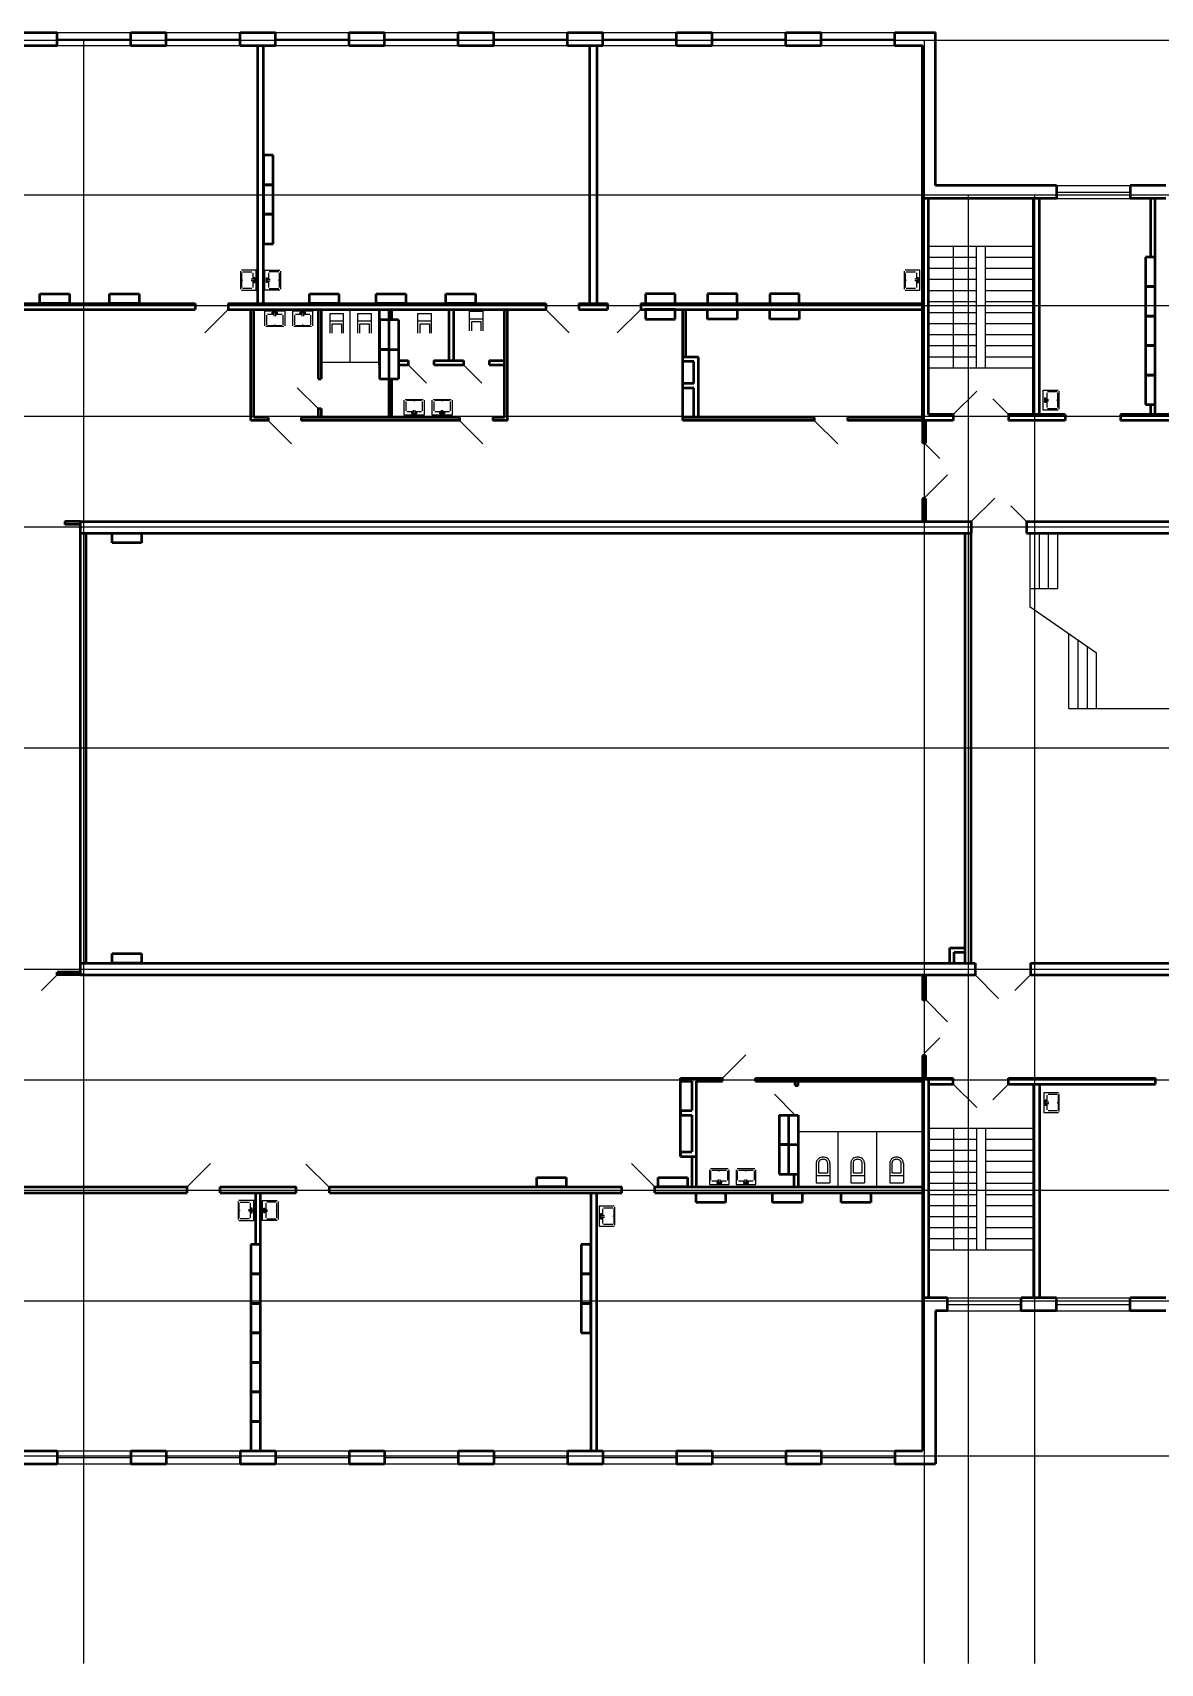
# Model space of a CAD drawing. Header units: metres. Extents: x -34 to 126, y 1 to 56.
# Drawn here: x 21.44 to 52.03, y 9.95 to 54.18 of the extents above; entities that cross this region are included whole.
import ezdxf

# ---------------------------------------------------------------- set-up
doc = ezdxf.new("R2010")
doc.units = ezdxf.units.M
doc.linetypes.add('ACAD_ISO04W100', pattern=[30, 24, -3, 0, -3])
for name, color, linetype in [('SANTEH', 7, 'Continuous'), ('Окна', 127, 'Continuous'), ('Оси', 30, 'Continuous'), ('размеры оси', 163, 'Continuous'), ('Сантехника', 7, 'Continuous')]:
    doc.layers.add(name, color=color, linetype=linetype)
doc.layers.add('Двери', color=250, linetype='Continuous', lineweight=5)
doc.layers.add('Стены', color=7, linetype='Continuous', lineweight=50)

msp = doc.modelspace()

# ---------------------------------------------------------------- linework, layer by layer
for p, q in [((48.588, 48.385), (45.738, 48.385)), ((46.415, 45.085), (46.415, 48.385)), ((47.038, 45.085), (47.038, 48.385)), ((47.288, 45.085), (47.288, 48.385)), ((47.038, 48.085), (45.738, 48.085)), ((47.038, 47.785), (45.738, 47.785)), ((48.588, 48.085), (47.288, 48.085)), ((48.588, 47.785), (47.288, 47.785)), ((47.038, 47.485), (45.738, 47.485)), ((48.588, 47.485), (47.288, 47.485)), ((47.038, 47.185), (45.738, 47.185)), ((48.588, 47.185), (47.288, 47.185)), ((47.038, 46.885), (45.738, 46.885)), ((47.038, 46.585), (45.738, 46.585)), ((48.588, 46.885), (47.288, 46.885)), ((48.588, 46.585), (47.288, 46.585)), ((47.038, 46.285), (45.738, 46.285)), ((48.588, 46.285), (47.288, 46.285)), ((47.038, 45.985), (45.738, 45.985)), ((47.038, 45.685), (45.738, 45.685)), ((48.588, 45.985), (47.288, 45.985)), ((48.588, 45.685), (47.288, 45.685)), ((47.038, 45.385), (45.738, 45.385)), ((48.588, 45.385), (47.288, 45.385)), ((48.588, 45.085), (45.738, 45.085)), ((48.498, 38.605), (48.498, 40.605)), ((48.748, 39.105), (48.748, 40.605)), ((48.998, 39.105), (48.998, 40.605)), ((49.248, 39.105), (49.248, 40.605)), ((48.498, 39.105), (49.248, 39.105)), ((50.298, 37.355), (48.498, 38.605)), ((49.548, 35.855), (49.548, 37.875)), ((49.798, 35.855), (49.798, 37.702)), ((50.048, 35.855), (50.048, 37.528)), ((50.298, 35.855), (50.298, 37.355)), ((49.548, 35.855), (59.628, 35.855)), ((48.588, 24.465), (45.738, 24.465)), ((46.415, 24.465), (46.415, 21.165)), ((47.038, 24.465), (47.038, 21.165)), ((47.288, 24.465), (47.288, 21.165)), ((47.038, 24.165), (45.738, 24.165)), ((48.588, 24.165), (47.288, 24.165)), ((47.038, 23.865), (45.738, 23.865)), ((47.038, 23.565), (45.738, 23.565)), ((48.588, 23.865), (47.288, 23.865)), ((48.588, 23.565), (47.288, 23.565)), ((47.038, 23.265), (45.738, 23.265)), ((48.588, 23.265), (47.288, 23.265)), ((47.038, 22.965), (45.738, 22.965)), ((47.038, 22.665), (45.738, 22.665)), ((48.588, 22.965), (47.288, 22.965)), ((48.588, 22.665), (47.288, 22.665)), ((47.038, 22.365), (45.738, 22.365)), ((48.588, 22.365), (47.288, 22.365)), ((47.038, 22.065), (45.738, 22.065)), ((47.038, 21.765), (45.738, 21.765)), ((48.588, 22.065), (47.288, 22.065)), ((48.588, 21.765), (47.288, 21.765)), ((47.038, 21.465), (45.738, 21.465)), ((48.588, 21.465), (47.288, 21.465)), ((48.588, 21.165), (45.738, 21.165))]:
    msp.add_line(p, q)
at = {"color": 0}
for p, q in [((27.084, 47.714), (27.084, 47.229)), ((27.507, 47.741), (27.105, 47.741)), ((27.113, 47.273), (27.113, 47.67)), ((27.13, 47.461), (27.13, 47.481)), ((27.134, 47.697), (27.39, 47.697)), ((27.461, 47.493), (27.369, 47.493)), ((27.461, 47.45), (27.369, 47.45)), ((27.411, 47.67), (27.411, 47.493)), ((27.411, 47.45), (27.411, 47.273)), ((27.439, 47.537), (27.439, 47.493)), ((27.469, 47.537), (27.439, 47.537)), ((27.439, 47.45), (27.439, 47.405)), ((27.439, 47.405), (27.469, 47.405)), ((27.461, 47.493), (27.461, 47.45)), ((27.469, 47.405), (27.469, 47.537)), ((27.507, 47.202), (27.507, 47.741)), ((27.743, 47.741), (28.146, 47.741)), ((27.743, 47.202), (27.743, 47.741)), ((27.782, 47.537), (27.811, 47.537)), ((27.782, 47.405), (27.782, 47.537)), ((27.811, 47.405), (27.782, 47.405)), ((27.79, 47.493), (27.882, 47.493)), ((27.79, 47.493), (27.79, 47.45)), ((27.79, 47.45), (27.882, 47.45)), ((27.811, 47.537), (27.811, 47.493)), ((27.811, 47.45), (27.811, 47.405)), ((27.839, 47.67), (27.839, 47.493)), ((27.839, 47.45), (27.839, 47.273)), ((28.116, 47.697), (27.861, 47.697)), ((28.121, 47.461), (28.121, 47.481)), ((28.138, 47.273), (28.138, 47.67)), ((28.167, 47.714), (28.167, 47.229)), ((45.084, 47.714), (45.084, 47.229)), ((45.508, 47.741), (45.106, 47.741)), ((45.114, 47.273), (45.114, 47.67)), ((45.131, 47.461), (45.131, 47.481)), ((45.135, 47.697), (45.391, 47.697)), ((45.462, 47.493), (45.37, 47.493)), ((45.462, 47.45), (45.37, 47.45)), ((45.412, 47.67), (45.412, 47.493)), ((45.412, 47.45), (45.412, 47.273)), ((45.44, 47.537), (45.44, 47.493)), ((45.47, 47.537), (45.44, 47.537)), ((45.44, 47.45), (45.44, 47.405)), ((45.44, 47.405), (45.47, 47.405)), ((45.462, 47.493), (45.462, 47.45)), ((45.47, 47.405), (45.47, 47.537)), ((45.508, 47.202), (45.508, 47.741)), ((27.105, 47.202), (27.507, 47.202)), ((27.39, 47.246), (27.134, 47.246)), ((27.134, 47.246), (27.134, 47.246)), ((28.146, 47.202), (27.743, 47.202)), ((27.861, 47.246), (28.116, 47.246)), ((28.116, 47.246), (28.116, 47.246)), ((45.106, 47.202), (45.508, 47.202)), ((45.391, 47.246), (45.135, 47.246)), ((45.135, 47.246), (45.135, 47.246)), ((27.74, 46.234), (27.74, 46.636)), ((27.74, 46.636), (28.279, 46.636)), ((27.784, 46.519), (27.784, 46.263)), ((27.988, 46.54), (27.811, 46.54)), ((27.943, 46.568), (27.943, 46.598)), ((27.943, 46.598), (28.076, 46.598)), ((27.988, 46.568), (27.943, 46.568)), ((27.988, 46.59), (27.988, 46.498)), ((28.031, 46.59), (27.988, 46.59)), ((28.031, 46.59), (28.031, 46.498)), ((28.076, 46.568), (28.031, 46.568)), ((28.208, 46.54), (28.031, 46.54)), ((28.076, 46.598), (28.076, 46.568)), ((28.235, 46.263), (28.235, 46.519)), ((28.279, 46.636), (28.279, 46.234)), ((28.497, 46.234), (28.497, 46.636)), ((28.497, 46.636), (29.037, 46.636)), ((28.541, 46.519), (28.541, 46.263)), ((28.745, 46.54), (28.568, 46.54)), ((28.701, 46.568), (28.701, 46.598)), ((28.701, 46.598), (28.833, 46.598)), ((28.745, 46.568), (28.701, 46.568)), ((28.745, 46.59), (28.745, 46.498)), ((28.788, 46.59), (28.745, 46.59)), ((28.788, 46.59), (28.788, 46.498)), ((28.833, 46.568), (28.788, 46.568)), ((28.965, 46.54), (28.788, 46.54)), ((28.833, 46.598), (28.833, 46.568)), ((28.992, 46.263), (28.992, 46.519)), ((29.037, 46.636), (29.037, 46.234)), ((28.252, 46.213), (27.767, 46.213)), ((27.784, 46.263), (27.784, 46.263)), ((27.811, 46.242), (28.208, 46.242)), ((28, 46.259), (28.019, 46.259)), ((29.01, 46.213), (28.524, 46.213)), ((28.541, 46.263), (28.541, 46.263)), ((28.568, 46.242), (28.965, 46.242)), ((28.757, 46.259), (28.777, 46.259)), ((31.55, 44.232), (32.035, 44.232)), ((32.307, 44.232), (32.792, 44.232)), ((48.854, 44.485), (49.257, 44.485)), ((48.854, 43.946), (48.854, 44.485)), ((48.893, 44.282), (48.922, 44.282)), ((48.893, 44.15), (48.893, 44.282)), ((48.9, 44.237), (48.993, 44.237)), ((48.9, 44.237), (48.9, 44.194)), ((48.922, 44.282), (48.922, 44.237)), ((48.95, 44.414), (48.95, 44.237)), ((49.227, 44.441), (48.971, 44.441)), ((49.248, 44.017), (49.248, 44.414)), ((49.278, 44.458), (49.278, 43.973)), ((31.523, 43.809), (31.523, 44.211)), ((32.062, 43.809), (31.523, 43.809)), ((31.567, 44.182), (31.567, 43.926)), ((31.991, 44.203), (31.594, 44.203)), ((31.594, 43.905), (31.771, 43.905)), ((31.726, 43.877), (31.771, 43.877)), ((31.726, 43.847), (31.726, 43.877)), ((31.858, 43.847), (31.726, 43.847)), ((31.771, 43.855), (31.771, 43.947)), ((31.771, 43.855), (31.814, 43.855)), ((31.802, 44.186), (31.782, 44.186)), ((31.814, 43.855), (31.814, 43.947)), ((31.814, 43.905), (31.991, 43.905)), ((31.814, 43.877), (31.858, 43.877)), ((31.858, 43.877), (31.858, 43.847)), ((32.018, 43.926), (32.018, 44.182)), ((32.018, 44.182), (32.018, 44.182)), ((32.062, 44.211), (32.062, 43.809)), ((32.28, 43.809), (32.28, 44.211)), ((32.819, 43.809), (32.28, 43.809)), ((32.324, 44.182), (32.324, 43.926)), ((32.748, 44.203), (32.351, 44.203)), ((32.351, 43.905), (32.528, 43.905)), ((32.484, 43.877), (32.528, 43.877)), ((32.484, 43.847), (32.484, 43.877)), ((32.616, 43.847), (32.484, 43.847)), ((32.528, 43.855), (32.528, 43.947)), ((32.528, 43.855), (32.571, 43.855)), ((32.559, 44.186), (32.54, 44.186)), ((32.571, 43.855), (32.571, 43.947)), ((32.571, 43.905), (32.748, 43.905)), ((32.571, 43.877), (32.616, 43.877)), ((32.616, 43.877), (32.616, 43.847)), ((32.775, 43.926), (32.775, 44.182)), ((32.775, 44.182), (32.775, 44.182)), ((32.819, 44.211), (32.819, 43.809)), ((49.257, 43.946), (48.854, 43.946)), ((48.922, 44.15), (48.893, 44.15)), ((48.9, 44.194), (48.993, 44.194)), ((48.922, 44.194), (48.922, 44.15)), ((48.95, 44.194), (48.95, 44.017)), ((48.971, 43.99), (49.227, 43.99)), ((49.227, 43.99), (49.227, 43.99)), ((49.231, 44.206), (49.231, 44.226)), ((49.266, 25.432), (48.864, 25.432)), ((48.864, 25.432), (48.864, 24.893)), ((48.932, 25.228), (48.902, 25.228)), ((48.902, 25.228), (48.902, 25.096)), ((48.932, 25.184), (48.932, 25.228)), ((48.96, 25.184), (48.96, 25.361)), ((48.981, 25.388), (49.237, 25.388)), ((49.237, 25.388), (49.237, 25.388)), ((49.258, 25.361), (49.258, 24.964)), ((49.287, 24.92), (49.287, 25.405)), ((48.864, 24.893), (49.266, 24.893)), ((48.902, 25.096), (48.932, 25.096)), ((48.91, 25.184), (49.002, 25.184)), ((48.91, 25.141), (48.91, 25.184)), ((48.91, 25.141), (49.002, 25.141)), ((48.932, 25.096), (48.932, 25.141)), ((48.96, 24.964), (48.96, 25.141)), ((49.237, 24.937), (48.981, 24.937)), ((49.241, 25.172), (49.241, 25.152)), ((39.796, 23.342), (39.796, 22.939)), ((40.308, 23.363), (39.823, 23.363)), ((39.84, 23.056), (39.84, 23.312)), ((39.84, 23.312), (39.84, 23.312)), ((39.867, 23.333), (40.264, 23.333)), ((40.044, 23.035), (39.867, 23.035)), ((39.999, 23.007), (39.999, 22.978)), ((40.044, 23.007), (39.999, 23.007)), ((40.044, 22.985), (40.044, 23.078)), ((40.056, 23.316), (40.075, 23.316)), ((40.087, 22.985), (40.087, 23.078)), ((40.264, 23.035), (40.087, 23.035)), ((40.132, 23.007), (40.087, 23.007)), ((40.132, 22.978), (40.132, 23.007)), ((40.291, 23.312), (40.291, 23.056)), ((40.335, 22.939), (40.335, 23.342)), ((40.52, 23.342), (40.52, 22.939)), ((41.032, 23.363), (40.547, 23.363)), ((40.564, 23.056), (40.564, 23.312)), ((40.564, 23.312), (40.564, 23.312)), ((40.591, 23.333), (40.988, 23.333)), ((40.768, 23.035), (40.591, 23.035)), ((40.723, 23.007), (40.723, 22.978)), ((40.768, 23.007), (40.723, 23.007)), ((40.768, 22.985), (40.768, 23.078)), ((40.779, 23.316), (40.799, 23.316)), ((40.811, 22.985), (40.811, 23.078)), ((40.988, 23.035), (40.811, 23.035)), ((40.855, 23.007), (40.811, 23.007)), ((40.855, 22.978), (40.855, 23.007)), ((41.015, 23.312), (41.015, 23.056)), ((41.059, 22.939), (41.059, 23.342)), ((39.796, 22.939), (40.335, 22.939)), ((39.999, 22.978), (40.132, 22.978)), ((40.087, 22.985), (40.044, 22.985)), ((40.52, 22.939), (41.059, 22.939)), ((40.723, 22.978), (40.855, 22.978)), ((40.811, 22.985), (40.768, 22.985)), ((27.015, 22.48), (27.015, 21.995)), ((27.439, 22.507), (27.036, 22.507)), ((27.045, 22.039), (27.045, 22.436)), ((27.062, 22.228), (27.062, 22.247)), ((27.066, 22.463), (27.322, 22.463)), ((27.393, 22.259), (27.3, 22.259)), ((27.393, 22.216), (27.3, 22.216)), ((27.343, 22.436), (27.343, 22.259)), ((27.343, 22.216), (27.343, 22.039)), ((27.371, 22.304), (27.371, 22.259)), ((27.4, 22.304), (27.371, 22.304)), ((27.371, 22.216), (27.371, 22.171)), ((27.371, 22.171), (27.4, 22.171)), ((27.393, 22.259), (27.393, 22.216)), ((27.4, 22.171), (27.4, 22.304)), ((27.439, 21.968), (27.439, 22.507)), ((27.675, 22.507), (28.077, 22.507)), ((27.675, 21.968), (27.675, 22.507)), ((27.714, 22.304), (27.743, 22.304)), ((27.714, 22.171), (27.714, 22.304)), ((27.743, 22.171), (27.714, 22.171)), ((27.721, 22.259), (27.813, 22.259)), ((27.721, 22.259), (27.721, 22.216)), ((27.721, 22.216), (27.813, 22.216)), ((27.743, 22.304), (27.743, 22.259)), ((27.743, 22.216), (27.743, 22.171)), ((27.771, 22.436), (27.771, 22.259)), ((27.771, 22.216), (27.771, 22.039)), ((28.048, 22.463), (27.792, 22.463)), ((28.052, 22.228), (28.052, 22.247)), ((28.069, 22.039), (28.069, 22.436)), ((28.099, 22.48), (28.099, 21.995)), ((37.212, 22.35), (36.81, 22.35)), ((36.81, 22.35), (36.81, 21.811)), ((36.878, 22.147), (36.848, 22.147)), ((36.848, 22.147), (36.848, 22.015)), ((36.878, 22.102), (36.878, 22.147)), ((36.906, 22.102), (36.906, 22.279)), ((36.927, 22.306), (37.183, 22.306)), ((37.183, 22.306), (37.183, 22.306)), ((37.204, 22.279), (37.204, 21.882)), ((37.234, 21.838), (37.234, 22.323)), ((27.036, 21.968), (27.439, 21.968)), ((27.322, 22.012), (27.066, 22.012)), ((27.066, 22.012), (27.066, 22.012)), ((28.077, 21.968), (27.675, 21.968)), ((27.792, 22.012), (28.048, 22.012)), ((28.048, 22.012), (28.048, 22.012)), ((36.81, 21.811), (37.212, 21.811)), ((36.848, 22.015), (36.878, 22.015)), ((36.856, 22.102), (36.948, 22.102)), ((36.856, 22.059), (36.856, 22.102)), ((36.856, 22.059), (36.948, 22.059)), ((36.878, 22.015), (36.878, 22.059)), ((36.906, 21.882), (36.906, 22.059)), ((37.183, 21.855), (36.927, 21.855)), ((37.187, 22.091), (37.187, 22.071))]:
    msp.add_line(p, q, dxfattribs=at)
at = {"lineweight": 50}
for p, q in [((46.898, 40.925), (46.898, 40.605)), ((48.398, 40.925), (48.398, 40.605)), ((47.003, 28.945), (47.003, 28.625)), ((48.503, 28.945), (48.503, 28.625))]:
    msp.add_line(p, q, dxfattribs=at)
at = {"layer": 'SANTEH', "linetype": 'Continuous'}
for p, q in [((29.508, 46.033), (29.508, 46.563)), ((29.508, 46.563), (29.878, 46.563)), ((29.878, 46.033), (29.878, 46.563)), ((30.259, 46.033), (30.259, 46.563)), ((30.259, 46.563), (30.629, 46.563)), ((30.629, 46.033), (30.629, 46.563)), ((31.892, 46.033), (31.892, 46.563)), ((31.892, 46.563), (32.262, 46.563)), ((32.262, 46.033), (32.262, 46.563)), ((33.291, 46.095), (33.291, 46.625)), ((33.291, 46.625), (33.661, 46.625)), ((33.661, 46.095), (33.661, 46.625)), ((29.508, 46.363), (29.878, 46.363)), ((29.568, 46.033), (29.568, 46.288)), ((29.568, 46.288), (29.818, 46.288)), ((29.818, 46.288), (29.818, 46.033)), ((30.259, 46.363), (30.629, 46.363)), ((30.319, 46.033), (30.319, 46.288)), ((30.319, 46.288), (30.569, 46.288)), ((30.569, 46.288), (30.569, 46.033)), ((31.892, 46.363), (32.262, 46.363)), ((31.952, 46.033), (31.952, 46.288)), ((31.952, 46.288), (32.202, 46.288)), ((32.202, 46.288), (32.202, 46.033)), ((33.291, 46.425), (33.661, 46.425)), ((33.351, 46.095), (33.351, 46.35)), ((33.351, 46.35), (33.601, 46.35)), ((33.601, 46.35), (33.601, 46.095)), ((42.696, 23.516), (42.696, 22.986)), ((42.756, 23.516), (42.756, 23.261)), ((43.006, 23.261), (43.006, 23.516)), ((43.066, 23.516), (43.066, 22.986)), ((43.633, 23.516), (43.633, 22.986)), ((43.693, 23.516), (43.693, 23.261)), ((43.943, 23.261), (43.943, 23.516)), ((44.003, 23.516), (44.003, 22.986)), ((44.688, 23.516), (44.688, 22.986)), ((44.748, 23.516), (44.748, 23.261)), ((44.998, 23.261), (44.998, 23.516)), ((45.058, 23.516), (45.058, 22.986)), ((42.696, 23.186), (43.066, 23.186)), ((42.756, 23.261), (43.006, 23.261)), ((43.633, 23.186), (44.003, 23.186)), ((43.693, 23.261), (43.943, 23.261)), ((44.688, 23.186), (45.058, 23.186)), ((44.748, 23.261), (44.998, 23.261)), ((42.696, 22.986), (43.066, 22.986)), ((43.633, 22.986), (44.003, 22.986)), ((44.688, 22.986), (45.058, 22.986))]:
    msp.add_line(p, q, dxfattribs=at)
at = {"layer": 'SANTEH'}
for p, q in [((30.058, 45.239), (30.058, 46.675)), ((30.848, 45.239), (29.268, 45.239)), ((42.208, 24.375), (45.578, 24.375)), ((43.283, 24.375), (43.283, 22.875)), ((44.33, 24.375), (44.33, 22.875))]:
    msp.add_line(p, q, dxfattribs=at)
at = {"layer": 'Двери'}
for p, q in [((26.748, 46.675), (26.112, 46.038)), ((35.36, 46.675), (35.996, 46.038)), ((37.934, 46.675), (37.297, 46.038)), ((31.628, 45.175), (32.123, 44.68)), ((33.128, 45.175), (33.623, 44.68)), ((29.188, 43.992), (28.614, 44.549)), ((46.413, 43.825), (47.05, 44.461)), ((47.913, 43.825), (47.489, 44.249)), ((27.828, 43.665), (28.464, 43.028)), ((33.02, 43.665), (33.656, 43.028)), ((42.64, 43.665), (43.277, 43.028)), ((45.618, 43.665), (45.618, 43.055)), ((45.618, 43.055), (46.043, 42.63)), ((45.618, 41.555), (46.255, 42.191)), ((45.618, 41.555), (45.618, 40.925)), ((46.898, 40.925), (47.535, 41.561)), ((48.398, 40.925), (47.974, 41.349)), ((22.108, 28.625), (21.684, 28.2)), ((45.618, 27.995), (45.618, 28.625)), ((47.003, 28.625), (47.639, 27.988)), ((48.503, 28.625), (48.079, 28.2)), ((45.618, 27.995), (46.255, 27.358)), ((45.618, 26.495), (46.043, 26.919)), ((40.15, 25.825), (40.786, 26.461)), ((45.618, 25.825), (45.618, 26.495)), ((46.413, 25.665), (47.05, 25.028)), ((47.913, 25.665), (47.489, 25.24)), ((42.128, 24.825), (41.563, 25.39)), ((25.632, 22.875), (26.268, 23.511)), ((29.491, 22.857), (28.855, 23.493)), ((38.32, 22.875), (37.684, 23.511))]:
    msp.add_line(p, q, dxfattribs=at)
at = {"layer": 'Окна'}
for p, q in [((22.108, 54.185), (24.108, 54.185)), ((22.108, 54.01), (24.108, 54.01)), ((25.068, 54.185), (27.068, 54.185)), ((25.068, 54.01), (27.068, 54.01)), ((28.028, 54.185), (30.028, 54.185)), ((28.028, 54.01), (30.028, 54.01)), ((30.988, 54.185), (32.988, 54.185)), ((30.988, 54.01), (32.988, 54.01)), ((33.948, 54.185), (35.948, 54.185)), ((33.948, 54.01), (35.948, 54.01)), ((36.908, 54.185), (38.908, 54.185)), ((36.908, 54.01), (38.908, 54.01)), ((39.868, 54.185), (41.868, 54.185)), ((39.868, 54.01), (41.868, 54.01)), ((42.828, 54.185), (44.828, 54.185)), ((42.828, 54.01), (44.828, 54.01)), ((22.108, 53.835), (24.108, 53.835)), ((25.068, 53.835), (27.068, 53.835)), ((28.028, 53.835), (30.028, 53.835)), ((30.988, 53.835), (32.988, 53.835)), ((33.948, 53.835), (35.948, 53.835)), ((36.908, 53.835), (38.908, 53.835)), ((39.868, 53.835), (41.868, 53.835)), ((42.828, 53.835), (44.828, 53.835)), ((49.213, 50.035), (51.213, 50.035)), ((49.213, 49.86), (51.213, 49.86)), ((49.213, 49.685), (51.213, 49.685)), ((46.253, 19.865), (48.253, 19.865)), ((46.253, 19.69), (48.253, 19.69)), ((46.253, 19.515), (48.253, 19.515)), ((49.213, 19.865), (51.213, 19.865)), ((49.213, 19.69), (51.213, 19.69)), ((49.213, 19.515), (51.213, 19.515)), ((22.108, 15.715), (24.108, 15.715)), ((22.108, 15.54), (24.108, 15.54)), ((25.068, 15.715), (27.068, 15.715)), ((25.068, 15.54), (27.068, 15.54)), ((28.028, 15.715), (30.028, 15.715)), ((28.028, 15.54), (30.028, 15.54)), ((30.988, 15.715), (32.988, 15.715)), ((30.988, 15.54), (32.988, 15.54)), ((33.948, 15.715), (35.948, 15.715)), ((33.948, 15.54), (35.948, 15.54)), ((36.908, 15.715), (38.908, 15.715)), ((36.908, 15.54), (38.908, 15.54)), ((39.868, 15.715), (41.868, 15.715)), ((39.868, 15.54), (41.868, 15.54)), ((42.828, 15.715), (44.828, 15.715)), ((42.828, 15.54), (44.828, 15.54)), ((22.108, 15.365), (24.108, 15.365)), ((25.068, 15.365), (27.068, 15.365)), ((28.028, 15.365), (30.028, 15.365)), ((30.988, 15.365), (32.988, 15.365)), ((33.948, 15.365), (35.948, 15.365)), ((36.908, 15.365), (38.908, 15.365)), ((39.868, 15.365), (41.868, 15.365)), ((42.828, 15.365), (44.828, 15.365))]:
    msp.add_line(p, q, dxfattribs=at)
at = {"layer": 'Оси', "linetype": 'ACAD_ISO04W100', "ltscale": 40}
for p, q in [((91.249, 53.975), (6.269, 53.975)), ((22.818, 53.975), (22.818, 9.953)), ((45.618, 53.975), (45.618, 9.953)), ((91.004, 49.775), (6.269, 49.775)), ((46.818, 49.775), (46.818, 9.953)), ((48.618, 49.775), (48.618, 9.953)), ((91.004, 46.775), (6.269, 46.775)), ((91.004, 43.775), (6.269, 43.775)), ((96.818, 40.775), (6.269, 40.775)), ((96.818, 34.775), (6.269, 34.775)), ((96.818, 28.775), (6.269, 28.775)), ((91.004, 25.775), (6.269, 25.775)), ((91.004, 22.775), (6.269, 22.775)), ((91.004, 19.775), (6.269, 19.775)), ((91.004, 15.575), (6.269, 15.575))]:
    msp.add_line(p, q, dxfattribs=at)
at = {"layer": 'размеры оси'}
msp.add_line((32.328, 45.175), (33.128, 45.175), dxfattribs=at)
at = {"layer": 'Сантехника', "color": 0, "lineweight": -2}
for p, q in [((42.697, 23.535), (42.696, 23.516)), ((42.7, 23.553), (42.697, 23.535)), ((42.706, 23.571), (42.7, 23.553)), ((42.713, 23.589), (42.706, 23.571)), ((42.723, 23.605), (42.713, 23.589)), ((42.734, 23.62), (42.723, 23.605)), ((42.747, 23.634), (42.734, 23.62)), ((42.761, 23.646), (42.747, 23.634)), ((42.757, 23.528), (42.756, 23.516)), ((42.759, 23.54), (42.757, 23.528)), ((42.762, 23.551), (42.759, 23.54)), ((42.788, 23.663), (42.761, 23.646)), ((42.767, 23.562), (42.762, 23.551)), ((42.773, 23.572), (42.767, 23.562)), ((42.78, 23.582), (42.773, 23.572)), ((42.788, 23.59), (42.78, 23.582)), ((42.818, 23.676), (42.788, 23.663)), ((42.797, 23.598), (42.788, 23.59)), ((42.816, 23.61), (42.797, 23.598)), ((42.837, 23.619), (42.816, 23.61)), ((42.849, 23.683), (42.818, 23.676)), ((42.859, 23.624), (42.837, 23.619)), ((42.881, 23.686), (42.849, 23.683)), ((42.881, 23.626), (42.859, 23.624)), ((42.913, 23.683), (42.881, 23.686)), ((42.903, 23.624), (42.881, 23.626)), ((42.925, 23.619), (42.903, 23.624)), ((42.944, 23.676), (42.913, 23.683)), ((42.946, 23.61), (42.925, 23.619)), ((42.974, 23.663), (42.944, 23.676)), ((42.965, 23.598), (42.946, 23.61)), ((42.974, 23.59), (42.965, 23.598)), ((43.001, 23.646), (42.974, 23.663)), ((42.982, 23.582), (42.974, 23.59)), ((42.989, 23.572), (42.982, 23.582)), ((42.995, 23.562), (42.989, 23.572)), ((43, 23.551), (42.995, 23.562)), ((43.003, 23.54), (43, 23.551)), ((43.015, 23.634), (43.001, 23.646)), ((43.005, 23.528), (43.003, 23.54)), ((43.006, 23.516), (43.005, 23.528)), ((43.028, 23.62), (43.015, 23.634)), ((43.039, 23.605), (43.028, 23.62)), ((43.049, 23.589), (43.039, 23.605)), ((43.056, 23.571), (43.049, 23.589)), ((43.062, 23.553), (43.056, 23.571)), ((43.065, 23.535), (43.062, 23.553)), ((43.066, 23.516), (43.065, 23.535)), ((43.634, 23.535), (43.633, 23.516)), ((43.637, 23.553), (43.634, 23.535)), ((43.643, 23.571), (43.637, 23.553)), ((43.65, 23.589), (43.643, 23.571)), ((43.66, 23.605), (43.65, 23.589)), ((43.671, 23.62), (43.66, 23.605)), ((43.684, 23.634), (43.671, 23.62)), ((43.698, 23.646), (43.684, 23.634)), ((43.694, 23.528), (43.693, 23.516)), ((43.696, 23.54), (43.694, 23.528)), ((43.699, 23.551), (43.696, 23.54)), ((43.725, 23.663), (43.698, 23.646)), ((43.704, 23.562), (43.699, 23.551)), ((43.71, 23.572), (43.704, 23.562)), ((43.717, 23.582), (43.71, 23.572)), ((43.725, 23.59), (43.717, 23.582)), ((43.755, 23.676), (43.725, 23.663)), ((43.734, 23.598), (43.725, 23.59)), ((43.753, 23.61), (43.734, 23.598)), ((43.774, 23.619), (43.753, 23.61)), ((43.786, 23.683), (43.755, 23.676)), ((43.796, 23.624), (43.774, 23.619)), ((43.818, 23.686), (43.786, 23.683)), ((43.818, 23.626), (43.796, 23.624)), ((43.85, 23.683), (43.818, 23.686)), ((43.841, 23.624), (43.818, 23.626)), ((43.862, 23.619), (43.841, 23.624)), ((43.881, 23.676), (43.85, 23.683)), ((43.883, 23.61), (43.862, 23.619)), ((43.911, 23.663), (43.881, 23.676)), ((43.902, 23.598), (43.883, 23.61)), ((43.911, 23.59), (43.902, 23.598)), ((43.938, 23.646), (43.911, 23.663)), ((43.919, 23.582), (43.911, 23.59)), ((43.926, 23.572), (43.919, 23.582)), ((43.932, 23.562), (43.926, 23.572)), ((43.937, 23.551), (43.932, 23.562)), ((43.94, 23.54), (43.937, 23.551)), ((43.953, 23.634), (43.938, 23.646)), ((43.942, 23.528), (43.94, 23.54)), ((43.943, 23.516), (43.942, 23.528)), ((43.965, 23.62), (43.953, 23.634)), ((43.977, 23.605), (43.965, 23.62)), ((43.986, 23.589), (43.977, 23.605)), ((43.993, 23.571), (43.986, 23.589)), ((43.999, 23.553), (43.993, 23.571)), ((44.002, 23.535), (43.999, 23.553)), ((44.003, 23.516), (44.002, 23.535)), ((44.689, 23.535), (44.688, 23.516)), ((44.692, 23.553), (44.689, 23.535)), ((44.697, 23.571), (44.692, 23.553)), ((44.705, 23.589), (44.697, 23.571)), ((44.714, 23.605), (44.705, 23.589)), ((44.725, 23.62), (44.714, 23.605)), ((44.738, 23.634), (44.725, 23.62)), ((44.753, 23.646), (44.738, 23.634)), ((44.75, 23.54), (44.748, 23.528)), ((44.748, 23.528), (44.748, 23.516)), ((44.754, 23.551), (44.75, 23.54)), ((44.78, 23.663), (44.753, 23.646)), ((44.758, 23.562), (44.754, 23.551)), ((44.764, 23.572), (44.758, 23.562)), ((44.771, 23.582), (44.764, 23.572)), ((44.78, 23.59), (44.771, 23.582)), ((44.809, 23.676), (44.78, 23.663)), ((44.789, 23.598), (44.78, 23.59)), ((44.808, 23.61), (44.789, 23.598)), ((44.828, 23.619), (44.808, 23.61)), ((44.841, 23.683), (44.809, 23.676)), ((44.85, 23.624), (44.828, 23.619)), ((44.873, 23.686), (44.841, 23.683)), ((44.873, 23.626), (44.85, 23.624)), ((44.905, 23.683), (44.873, 23.686)), ((44.895, 23.624), (44.873, 23.626)), ((44.917, 23.619), (44.895, 23.624)), ((44.936, 23.676), (44.905, 23.683)), ((44.938, 23.61), (44.917, 23.619)), ((44.965, 23.663), (44.936, 23.676)), ((44.957, 23.598), (44.938, 23.61)), ((44.966, 23.59), (44.957, 23.598)), ((44.993, 23.646), (44.965, 23.663)), ((44.974, 23.582), (44.966, 23.59)), ((44.981, 23.572), (44.974, 23.582)), ((44.987, 23.562), (44.981, 23.572)), ((44.992, 23.551), (44.987, 23.562)), ((44.995, 23.54), (44.992, 23.551)), ((45.007, 23.634), (44.993, 23.646)), ((44.997, 23.528), (44.995, 23.54)), ((44.998, 23.516), (44.997, 23.528)), ((45.02, 23.62), (45.007, 23.634)), ((45.031, 23.605), (45.02, 23.62)), ((45.041, 23.589), (45.031, 23.605)), ((45.048, 23.571), (45.041, 23.589)), ((45.053, 23.553), (45.048, 23.571)), ((45.057, 23.535), (45.053, 23.553)), ((45.058, 23.516), (45.057, 23.535))]:
    msp.add_line(p, q, dxfattribs=at)
at = {"layer": 'Стены'}
for p, q in [((21.148, 54.185), (22.108, 54.185)), ((22.108, 53.835), (22.108, 54.185)), ((24.108, 54.185), (25.068, 54.185)), ((24.108, 53.835), (24.108, 54.185)), ((25.068, 53.835), (25.068, 54.185)), ((27.068, 54.185), (28.028, 54.185)), ((27.068, 53.835), (27.068, 54.185)), ((28.028, 53.835), (28.028, 54.185)), ((30.028, 54.185), (30.988, 54.185)), ((30.028, 53.835), (30.028, 54.185)), ((30.988, 53.835), (30.988, 54.185)), ((32.988, 54.185), (33.948, 54.185)), ((32.988, 53.835), (32.988, 54.185)), ((33.948, 53.835), (33.948, 54.185)), ((35.948, 54.185), (36.908, 54.185)), ((35.948, 53.835), (35.948, 54.185)), ((36.908, 53.835), (36.908, 54.185)), ((38.908, 54.185), (39.868, 54.185)), ((38.908, 53.835), (38.908, 54.185)), ((39.868, 53.835), (39.868, 54.185)), ((41.868, 54.185), (42.828, 54.185)), ((41.868, 53.835), (41.868, 54.185)), ((42.828, 53.835), (42.828, 54.185)), ((44.828, 54.185), (45.928, 54.185)), ((44.828, 53.835), (44.828, 54.185)), ((45.928, 50.035), (45.928, 54.185)), ((21.148, 53.835), (22.108, 53.835)), ((24.108, 53.835), (25.068, 53.835)), ((27.068, 53.835), (28.028, 53.835)), ((27.548, 46.835), (27.548, 53.835)), ((27.708, 46.835), (27.708, 53.835)), ((30.028, 53.835), (30.988, 53.835)), ((32.988, 53.835), (33.948, 53.835)), ((35.948, 53.835), (36.908, 53.835)), ((36.558, 46.835), (36.558, 53.835)), ((36.758, 46.835), (36.758, 53.835)), ((38.908, 53.835), (39.868, 53.835)), ((41.868, 53.835), (42.828, 53.835)), ((44.828, 53.835), (45.578, 53.835)), ((45.578, 43.665), (45.578, 53.835)), ((27.968, 50.857), (27.708, 50.857)), ((27.708, 50.857), (27.708, 50.057)), ((27.968, 50.057), (27.968, 50.857)), ((27.968, 50.057), (27.708, 50.057)), ((27.708, 50.057), (27.708, 49.257)), ((27.708, 50.057), (27.968, 50.057)), ((27.968, 49.257), (27.968, 50.057)), ((49.213, 50.035), (45.928, 50.035)), ((49.213, 50.035), (49.213, 49.685)), ((52.173, 50.035), (51.213, 50.035)), ((51.213, 50.035), (51.213, 49.685)), ((49.213, 49.685), (45.578, 49.685)), ((45.738, 43.825), (45.738, 49.685)), ((48.588, 43.825), (48.588, 49.685)), ((48.748, 43.825), (48.748, 49.685)), ((52.173, 49.685), (51.213, 49.685)), ((51.768, 48.095), (51.768, 49.685)), ((51.888, 43.825), (51.888, 49.685)), ((27.968, 49.257), (27.708, 49.257)), ((27.708, 49.257), (27.708, 48.457)), ((27.708, 49.257), (27.968, 49.257)), ((27.968, 48.457), (27.968, 49.257)), ((27.708, 48.457), (27.968, 48.457)), ((51.888, 48.095), (51.628, 48.095)), ((51.628, 48.095), (51.628, 47.295)), ((51.888, 47.295), (51.888, 48.095)), ((21.639, 46.835), (21.639, 47.095)), ((21.639, 47.095), (22.439, 47.095)), ((22.439, 47.095), (22.439, 46.835)), ((23.529, 46.835), (23.529, 47.095)), ((23.529, 47.095), (24.329, 47.095)), ((24.329, 47.095), (24.329, 46.835)), ((28.951, 46.835), (28.951, 47.095)), ((28.951, 47.095), (29.751, 47.095)), ((29.751, 47.095), (29.751, 46.835)), ((30.761, 46.835), (30.761, 47.095)), ((30.761, 47.095), (31.561, 47.095)), ((31.561, 47.095), (31.561, 46.835)), ((32.651, 46.835), (32.651, 47.095)), ((32.651, 47.095), (33.451, 47.095)), ((33.451, 47.095), (33.451, 46.835)), ((38.067, 47.095), (38.067, 46.835)), ((38.867, 47.095), (38.067, 47.095)), ((38.867, 46.835), (38.867, 47.095)), ((39.75, 47.095), (39.75, 46.835)), ((40.55, 47.095), (39.75, 47.095)), ((40.55, 46.835), (40.55, 47.095)), ((41.434, 47.095), (41.434, 46.835)), ((42.234, 47.095), (41.434, 47.095)), ((42.234, 46.835), (42.234, 47.095)), ((51.888, 47.295), (51.628, 47.295)), ((51.628, 47.295), (51.628, 46.495)), ((51.628, 47.295), (51.888, 47.295)), ((51.888, 46.495), (51.888, 47.295)), ((18.698, 46.835), (25.848, 46.835)), ((19.898, 46.675), (25.848, 46.675)), ((22.439, 46.835), (21.639, 46.835)), ((24.329, 46.835), (23.529, 46.835)), ((25.848, 46.835), (25.848, 46.675)), ((26.748, 46.835), (26.748, 46.675)), ((26.748, 46.835), (35.36, 46.835)), ((26.748, 46.675), (35.36, 46.675)), ((27.358, 43.665), (27.358, 46.675)), ((27.438, 43.745), (27.438, 46.675)), ((29.751, 46.835), (28.951, 46.835)), ((29.188, 46.675), (29.188, 44.792)), ((29.268, 46.675), (29.268, 44.792)), ((31.561, 46.835), (30.761, 46.835)), ((30.848, 46.675), (31.368, 46.675)), ((30.848, 45.175), (30.848, 46.675)), ((31.108, 43.745), (31.108, 46.675)), ((31.188, 46.392), (31.188, 46.675)), ((33.451, 46.835), (32.651, 46.835)), ((32.743, 45.295), (32.743, 46.675)), ((32.863, 45.295), (32.863, 46.675)), ((34.238, 43.745), (34.238, 46.675)), ((34.318, 43.665), (34.318, 46.675)), ((35.36, 46.835), (35.36, 46.675)), ((36.26, 46.835), (37.034, 46.835)), ((36.26, 46.835), (36.26, 46.675)), ((36.26, 46.675), (37.034, 46.675)), ((37.034, 46.835), (37.034, 46.675)), ((37.934, 46.835), (45.578, 46.835)), ((37.934, 46.835), (37.934, 46.675)), ((37.934, 46.675), (45.578, 46.675)), ((38.067, 46.835), (38.867, 46.835)), ((38.067, 46.675), (38.067, 46.415)), ((38.867, 46.675), (38.067, 46.675)), ((38.867, 46.415), (38.867, 46.675)), ((39.078, 45.385), (39.078, 46.675)), ((39.158, 45.385), (39.158, 46.675)), ((39.75, 46.835), (40.55, 46.835)), ((39.75, 46.415), (39.75, 46.675)), ((39.75, 46.675), (40.55, 46.675)), ((40.55, 46.675), (40.55, 46.415)), ((41.434, 46.835), (42.234, 46.835)), ((41.434, 46.415), (41.434, 46.675)), ((41.434, 46.675), (42.234, 46.675)), ((42.234, 46.675), (42.234, 46.415)), ((51.888, 46.495), (51.628, 46.495)), ((51.628, 46.495), (51.628, 45.695)), ((51.628, 46.495), (51.888, 46.495)), ((51.888, 45.695), (51.888, 46.495)), ((31.368, 46.392), (30.848, 46.392)), ((30.848, 46.392), (30.848, 44.792)), ((31.108, 44.792), (31.108, 46.392)), ((31.368, 46.392), (31.368, 44.792)), ((38.067, 46.415), (38.867, 46.415)), ((40.55, 46.415), (39.75, 46.415)), ((42.234, 46.415), (41.434, 46.415)), ((30.848, 45.592), (31.368, 45.592)), ((31.108, 45.592), (30.848, 45.592)), ((30.848, 45.592), (30.848, 44.792)), ((31.108, 44.792), (31.108, 45.592)), ((51.888, 45.695), (51.628, 45.695)), ((51.628, 45.695), (51.628, 44.895)), ((51.628, 45.695), (51.888, 45.695)), ((51.888, 44.895), (51.888, 45.695)), ((31.368, 45.295), (31.628, 45.295)), ((31.368, 45.175), (31.628, 45.175)), ((31.628, 45.295), (31.628, 45.175)), ((32.328, 45.295), (33.128, 45.295)), ((32.328, 45.295), (32.328, 45.175)), ((32.328, 45.175), (33.128, 45.175)), ((33.128, 45.295), (33.128, 45.175)), ((33.828, 45.295), (34.238, 45.295)), ((33.828, 45.295), (33.828, 45.175)), ((33.828, 45.175), (34.238, 45.175)), ((39.498, 45.385), (39.078, 45.385)), ((39.078, 43.665), (39.078, 45.385)), ((39.378, 45.265), (39.078, 45.265)), ((39.378, 44.665), (39.378, 45.265)), ((39.498, 43.745), (39.498, 45.385)), ((29.188, 44.792), (29.268, 44.792)), ((30.848, 44.792), (31.368, 44.792)), ((30.848, 44.792), (31.108, 44.792)), ((31.188, 43.745), (31.188, 44.792)), ((51.888, 44.895), (51.628, 44.895)), ((51.628, 44.895), (51.628, 44.095)), ((51.628, 44.895), (51.888, 44.895)), ((51.888, 44.095), (51.888, 44.895)), ((39.378, 44.665), (39.078, 44.665)), ((39.378, 44.545), (39.078, 44.545)), ((39.378, 43.745), (39.378, 44.545)), ((29.188, 43.992), (29.188, 43.745)), ((29.188, 43.992), (29.268, 43.992)), ((29.268, 43.992), (29.268, 43.745)), ((46.413, 43.825), (45.738, 43.825)), ((46.413, 43.825), (46.413, 43.665)), ((49.448, 43.825), (47.913, 43.825)), ((47.913, 43.825), (47.913, 43.665)), ((49.448, 43.825), (49.448, 43.665)), ((53.014, 43.825), (50.948, 43.825)), ((50.948, 43.825), (50.948, 43.665)), ((51.628, 44.095), (51.888, 44.095)), ((51.768, 43.825), (51.768, 44.095)), ((27.828, 43.665), (27.358, 43.665)), ((27.828, 43.745), (27.438, 43.745)), ((27.828, 43.745), (27.828, 43.665)), ((33.02, 43.745), (28.728, 43.745)), ((28.728, 43.745), (28.728, 43.665)), ((33.02, 43.665), (28.728, 43.665)), ((33.02, 43.745), (33.02, 43.665)), ((34.238, 43.745), (33.92, 43.745)), ((33.92, 43.745), (33.92, 43.665)), ((34.318, 43.665), (33.92, 43.665)), ((42.64, 43.745), (39.078, 43.745)), ((42.64, 43.665), (39.078, 43.665)), ((42.64, 43.745), (42.64, 43.665)), ((45.578, 43.745), (43.54, 43.745)), ((43.54, 43.745), (43.54, 43.665)), ((45.578, 43.665), (43.54, 43.665)), ((46.413, 43.665), (45.578, 43.665)), ((45.578, 43.665), (45.578, 43.045)), ((45.658, 43.665), (45.658, 43.045)), ((49.448, 43.665), (47.913, 43.665)), ((53.014, 43.665), (50.948, 43.665)), ((45.658, 43.045), (45.578, 43.045)), ((45.578, 41.545), (45.578, 40.925)), ((45.658, 41.545), (45.578, 41.545)), ((45.658, 41.545), (45.658, 40.925)), ((22.738, 40.925), (22.318, 40.925)), ((22.318, 40.925), (22.318, 40.845)), ((22.738, 40.845), (22.318, 40.845)), ((22.738, 40.925), (46.898, 40.925)), ((22.738, 28.625), (22.738, 40.925)), ((48.398, 40.925), (60.778, 40.925)), ((22.738, 40.605), (46.898, 40.605)), ((22.898, 28.945), (22.898, 40.605)), ((23.598, 40.345), (23.598, 40.605)), ((23.598, 40.605), (24.398, 40.605)), ((24.398, 40.345), (23.598, 40.345)), ((24.398, 40.605), (24.398, 40.345)), ((46.738, 28.945), (46.738, 40.605)), ((46.898, 28.945), (46.898, 40.605)), ((48.398, 40.605), (60.778, 40.605)), ((23.598, 28.945), (23.598, 29.205)), ((23.598, 29.205), (24.398, 29.205)), ((24.398, 29.205), (24.398, 28.945)), ((46.318, 28.945), (46.318, 29.365)), ((46.318, 29.365), (46.738, 29.365)), ((46.438, 28.945), (46.438, 29.245)), ((46.438, 29.245), (46.738, 29.245)), ((22.738, 28.945), (47.003, 28.945)), ((24.398, 28.945), (23.598, 28.945)), ((48.503, 28.945), (60.653, 28.945)), ((22.738, 28.705), (22.108, 28.705)), ((22.108, 28.625), (22.108, 28.705)), ((22.818, 28.625), (22.108, 28.625)), ((22.738, 28.625), (47.003, 28.625)), ((45.578, 28.625), (45.578, 27.945)), ((45.658, 28.625), (45.658, 27.945)), ((48.503, 28.625), (60.653, 28.625)), ((45.658, 27.945), (45.578, 27.945)), ((45.578, 26.445), (45.578, 25.825)), ((45.658, 26.445), (45.578, 26.445)), ((45.658, 26.445), (45.658, 25.825)), ((39.018, 25.825), (39.018, 25.745)), ((39.018, 25.825), (40.15, 25.825)), ((39.018, 23.705), (39.018, 25.825)), ((39.018, 25.745), (39.318, 25.745)), ((39.318, 25.745), (39.318, 24.945)), ((39.438, 25.745), (39.438, 22.875)), ((39.438, 25.745), (40.15, 25.745)), ((40.15, 25.745), (40.15, 25.825)), ((41.05, 25.825), (45.448, 25.825)), ((41.05, 25.745), (41.05, 25.825)), ((41.05, 25.745), (45.578, 25.745)), ((42.128, 25.625), (42.128, 25.745)), ((42.208, 25.625), (42.208, 25.745)), ((45.448, 25.825), (45.928, 25.825)), ((45.578, 25.825), (45.578, 15.715)), ((45.578, 25.825), (45.738, 25.825)), ((45.738, 25.825), (45.738, 19.865)), ((45.738, 25.665), (46.413, 25.665)), ((45.928, 25.825), (46.413, 25.825)), ((46.413, 25.665), (46.413, 25.825)), ((47.913, 25.825), (51.897, 25.825)), ((47.913, 25.665), (47.913, 25.825)), ((47.913, 25.665), (51.897, 25.665)), ((48.588, 25.665), (48.588, 19.865)), ((48.748, 25.665), (48.748, 19.865)), ((51.897, 25.665), (51.897, 25.825)), ((42.128, 25.625), (42.208, 25.625)), ((39.018, 24.945), (39.018, 24.825)), ((39.018, 24.945), (39.318, 24.945)), ((39.018, 24.825), (39.318, 24.825)), ((39.318, 24.825), (39.318, 23.825)), ((41.688, 24.825), (41.688, 23.225)), ((41.688, 24.825), (42.208, 24.825)), ((41.948, 23.225), (41.948, 24.825)), ((42.208, 24.825), (42.208, 22.875)), ((41.688, 24.025), (42.208, 24.025)), ((41.948, 24.025), (41.688, 24.025)), ((41.688, 24.025), (41.688, 23.225)), ((41.948, 23.225), (41.948, 24.025)), ((39.018, 23.825), (39.018, 23.705)), ((39.018, 23.825), (39.318, 23.825)), ((39.018, 23.705), (39.438, 23.705)), ((39.318, 23.705), (39.318, 22.875)), ((35.113, 22.875), (35.113, 23.135)), ((35.113, 23.135), (35.913, 23.135)), ((35.913, 23.135), (35.913, 22.875)), ((38.406, 22.875), (38.406, 23.135)), ((38.406, 23.135), (39.206, 23.135)), ((39.206, 23.135), (39.206, 22.875)), ((41.688, 23.225), (42.208, 23.225)), ((41.688, 23.225), (41.948, 23.225)), ((42.088, 23.225), (42.088, 22.875)), ((18.698, 22.715), (25.632, 22.715)), ((19.898, 22.875), (25.632, 22.875)), ((25.632, 22.715), (25.632, 22.875)), ((26.532, 22.875), (28.591, 22.875)), ((26.532, 22.715), (26.532, 22.875)), ((26.532, 22.715), (28.591, 22.715)), ((27.498, 21.315), (27.498, 22.715)), ((27.618, 21.315), (27.618, 22.715)), ((28.591, 22.715), (28.591, 22.875)), ((29.491, 22.875), (37.42, 22.875)), ((29.491, 22.715), (29.491, 22.875)), ((29.491, 22.715), (37.42, 22.715)), ((35.913, 22.875), (35.113, 22.875)), ((36.578, 22.715), (36.578, 15.715)), ((36.738, 22.715), (36.738, 15.715)), ((37.42, 22.715), (37.42, 22.875)), ((38.32, 22.875), (45.578, 22.875)), ((38.32, 22.715), (38.32, 22.875)), ((38.32, 22.715), (45.578, 22.715)), ((39.206, 22.875), (38.406, 22.875)), ((39.438, 22.455), (39.438, 22.715)), ((39.438, 22.715), (40.238, 22.715)), ((40.238, 22.715), (40.238, 22.455)), ((41.512, 22.455), (41.512, 22.715)), ((41.512, 22.715), (42.312, 22.715)), ((42.312, 22.715), (42.312, 22.455)), ((43.373, 22.455), (43.373, 22.715)), ((43.373, 22.715), (44.173, 22.715)), ((44.173, 22.715), (44.173, 22.455)), ((40.238, 22.455), (39.438, 22.455)), ((42.312, 22.455), (41.512, 22.455)), ((44.173, 22.455), (43.373, 22.455)), ((27.618, 21.315), (27.358, 21.315)), ((27.358, 21.315), (27.358, 20.515)), ((27.618, 20.515), (27.618, 21.315)), ((36.578, 21.315), (36.318, 21.315)), ((36.318, 21.315), (36.318, 20.515)), ((36.578, 20.515), (36.578, 21.315)), ((27.618, 20.515), (27.358, 20.515)), ((27.358, 20.515), (27.358, 19.715)), ((27.358, 20.515), (27.618, 20.515)), ((27.618, 19.715), (27.618, 20.515)), ((36.578, 20.515), (36.318, 20.515)), ((36.318, 20.515), (36.318, 19.715)), ((36.318, 20.515), (36.578, 20.515)), ((36.578, 19.715), (36.578, 20.515)), ((27.618, 19.715), (27.358, 19.715)), ((27.358, 19.715), (27.358, 18.915)), ((27.358, 19.715), (27.618, 19.715)), ((27.618, 18.915), (27.618, 19.715)), ((36.578, 19.715), (36.318, 19.715)), ((36.318, 19.715), (36.318, 18.915)), ((36.318, 19.715), (36.578, 19.715)), ((36.578, 18.915), (36.578, 19.715)), ((46.253, 19.865), (45.578, 19.865)), ((45.928, 19.515), (45.928, 15.365)), ((46.253, 19.515), (45.928, 19.515)), ((46.253, 19.515), (46.253, 19.865)), ((49.213, 19.865), (48.253, 19.865)), ((48.253, 19.515), (48.253, 19.865)), ((49.213, 19.515), (48.253, 19.515)), ((49.213, 19.515), (49.213, 19.865)), ((52.173, 19.865), (51.213, 19.865)), ((51.213, 19.515), (51.213, 19.865)), ((52.173, 19.515), (51.213, 19.515)), ((27.618, 18.915), (27.358, 18.915)), ((27.358, 18.915), (27.358, 18.115)), ((27.358, 18.915), (27.618, 18.915)), ((27.618, 18.115), (27.618, 18.915)), ((36.318, 18.915), (36.578, 18.915)), ((27.618, 18.115), (27.358, 18.115)), ((27.358, 18.115), (27.358, 17.315)), ((27.358, 18.115), (27.618, 18.115)), ((27.618, 17.315), (27.618, 18.115)), ((27.618, 17.315), (27.358, 17.315)), ((27.358, 17.315), (27.358, 16.515)), ((27.358, 17.315), (27.618, 17.315)), ((27.618, 16.515), (27.618, 17.315)), ((27.618, 16.515), (27.358, 16.515)), ((27.358, 16.515), (27.358, 15.715)), ((27.358, 16.515), (27.618, 16.515)), ((27.618, 15.715), (27.618, 16.515)), ((21.148, 15.715), (22.108, 15.715)), ((22.108, 15.715), (22.108, 15.365)), ((24.108, 15.715), (25.068, 15.715)), ((24.108, 15.715), (24.108, 15.365)), ((25.068, 15.715), (25.068, 15.365)), ((27.068, 15.715), (28.028, 15.715)), ((27.068, 15.715), (27.068, 15.365)), ((27.358, 15.715), (27.618, 15.715)), ((28.028, 15.715), (28.028, 15.365)), ((30.028, 15.715), (30.988, 15.715)), ((30.028, 15.715), (30.028, 15.365)), ((30.988, 15.715), (30.988, 15.365)), ((32.988, 15.715), (33.948, 15.715)), ((32.988, 15.715), (32.988, 15.365)), ((33.948, 15.715), (33.948, 15.365)), ((35.948, 15.715), (36.908, 15.715)), ((35.948, 15.715), (35.948, 15.365)), ((36.908, 15.715), (36.908, 15.365)), ((38.908, 15.715), (39.868, 15.715)), ((38.908, 15.715), (38.908, 15.365)), ((39.868, 15.715), (39.868, 15.365)), ((41.868, 15.715), (42.828, 15.715)), ((41.868, 15.715), (41.868, 15.365)), ((42.828, 15.715), (42.828, 15.365)), ((44.828, 15.715), (45.578, 15.715)), ((44.828, 15.715), (44.828, 15.365)), ((21.148, 15.365), (22.108, 15.365)), ((24.108, 15.365), (25.068, 15.365)), ((27.068, 15.365), (28.028, 15.365)), ((30.028, 15.365), (30.988, 15.365)), ((32.988, 15.365), (33.948, 15.365)), ((35.948, 15.365), (36.908, 15.365)), ((38.908, 15.365), (39.868, 15.365)), ((41.868, 15.365), (42.828, 15.365)), ((44.828, 15.365), (45.928, 15.365))]:
    msp.add_line(p, q, dxfattribs=at)

doc.saveas('drawing.dxf')
